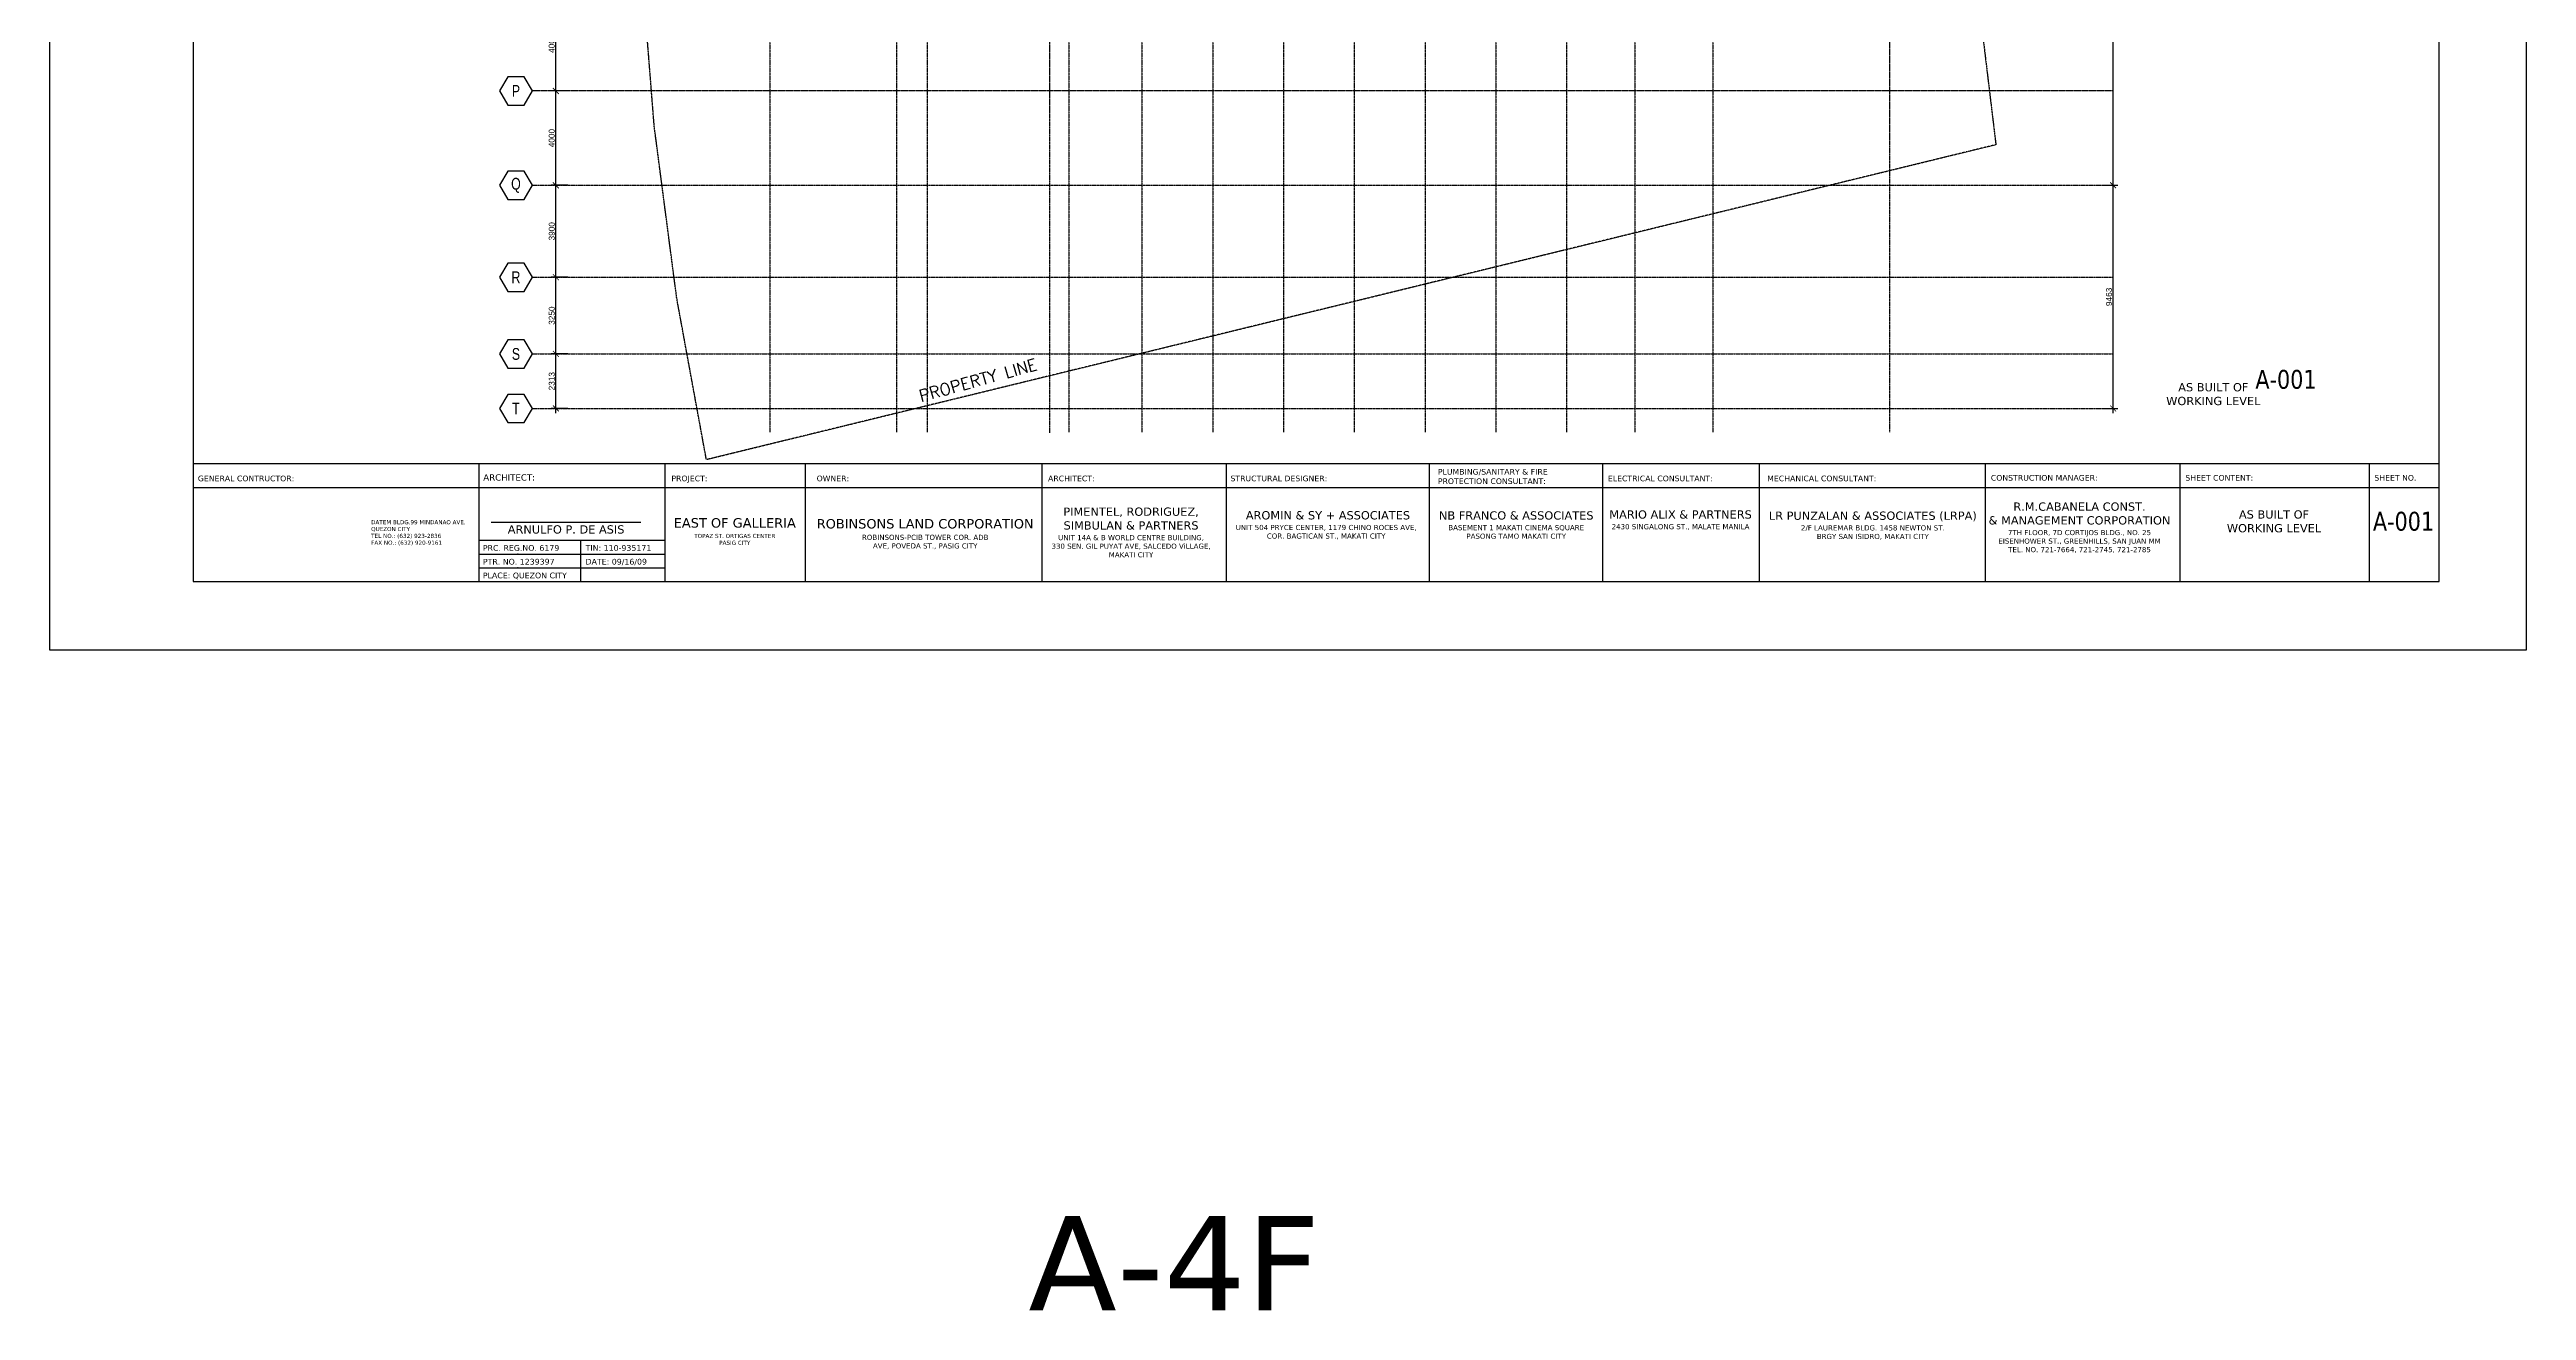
# Model space of a CAD drawing. Header units: inches. Extents: x -189245 to 740841, y -215444 to 469401.
# Drawn here: x -179245 to -74245, y -69386 to -15936 of the extents above; entities that cross this region are included whole.
import ezdxf
from ezdxf.enums import TextEntityAlignment as Align

# ---------------------------------------------------------------- set-up
doc = ezdxf.new("R2010")
doc.units = ezdxf.units.IN
doc.header["$LTSCALE"] = 10
doc.header["$MEASUREMENT"] = 0
doc.linetypes.add('GRID NORMAL$0$GRID BASEMENT$0$GRID GROUND$0$GRID$0$$0$PHANTOM', pattern=[2.5, 1.25, -0.25, 0.25, -0.25, 0.25, -0.25])
doc.linetypes.add('LEOJ', pattern=[0.3, 0.2, -0.1])
for name, color, linetype in [('3', 252, 'Continuous'), ('A-COLUMN', 6, 'Continuous'), ('a-dim', 8, 'Continuous'), ('A-GRID', 8, 'Continuous'), ('A-TEXT', 3, 'Continuous'), ('TSG- Beam @ 1', 4, 'LEOJ')]:
    doc.layers.add(name, color=color, linetype=linetype)
doc.layers.add('DEFPOINT', color=7, linetype='Continuous', plot=False)
doc.layers.add('DEFPOINT @ 1', color=7, linetype='Continuous', plot=False)
doc.styles.add('GRID NORMAL$0$GRID BASEMENT$0$GRID GROUND$0$GRID$0$Standard', font='ARIAL.TTF')
doc.styles.add('loudet_font200', font='romans.shx')
doc.styles.add('PRSP_Simplex', font='simplex.shx')
doc.dimstyles.new('GRID NORMAL$0$GRID BASEMENT$0$GRID GROUND$0$GRID$0$Standard', dxfattribs={"dimtxt": 250, "dimasz": 0.18, "dimexe": 0.18, "dimexo": 0.0625, "dimgap": 50, "dimtad": 1, "dimdec": 0, "dimzin": 0, "dimdsep": 46, "dimtxsty": 'GRID NORMAL$0$GRID BASEMENT$0$GRID GROUND$0$GRID$0$Standard', "dimcen": 0.09, "dimadec": 0, "dimazin": 0, "dimtfac": 1, "dimtdec": 0, "dimtofl": 0, "dimtmove": 0, "dimatfit": 3, "dimfxl": 1, "dimtolj": 1, "dimtzin": 0, "dimarcsym": 0})

# ---------------------------------------------------------------- blocks, each defined once
blk = doc.blocks.new('GRID NORMAL$0$GRID BASEMENT$0$GRID GROUND$0$GRID$0$_ARCHTICK')
at = {"color": 0, "linetype": 'ByBlock', "ltscale": 20, "const_width": 0.15}
blk.add_lwpolyline([(-0.5, -0.5), (0.5, 0.5)], dxfattribs=at)
blk = doc.blocks.new('*D471')
at = {"layer": 'a-dim', "color": 0, "lineweight": -2, "ltscale": 500}
for p, q in [((-99204, -270787), (-99904, -270787)), ((-99704, -274987), (-99704, -270587)), ((-99204, -274787), (-99904, -274787))]:
    blk.add_line(p, q, dxfattribs=at)
at = {"layer": 'Defpoints', "color": 0, "ltscale": 500}
for p in [(-99704, -270787), (-99204, -270787), (-99204, -274787)]:
    blk.add_point(p, dxfattribs=at)
at = {"layer": 'a-dim', "color": 0, "lineweight": -2, "ltscale": 500, "xscale": 250, "yscale": 250, "zscale": 250}
for p, rotation in [((-99704, -270787), 90), ((-99704, -274787), 270)]:
    blk.add_blockref('GRID NORMAL$0$GRID BASEMENT$0$GRID GROUND$0$GRID$0$_ARCHTICK', p, dxfattribs=dict(at, rotation=rotation))
at = {"layer": 'a-dim', "color": 3, "ltscale": 500, "insert": (-99881, -272787), "char_height": 250, "attachment_point": 5, "rotation": 90, "style": 'GRID NORMAL$0$GRID BASEMENT$0$GRID GROUND$0$GRID$0$Standard'}
blk.add_mtext('\\A1;4000', dxfattribs=at)
blk = doc.blocks.new('*D475')
at = {"layer": 'a-dim', "color": 0, "lineweight": -2, "ltscale": 500}
for p, q in [((-99204, -270787), (-99904, -270787)), ((-99704, -274987), (-99704, -270587)), ((-99204, -274787), (-99904, -274787))]:
    blk.add_line(p, q, dxfattribs=at)
at = {"layer": 'Defpoints', "color": 0, "ltscale": 500}
for p in [(-99704, -270787), (-99204, -270787), (-99204, -274787)]:
    blk.add_point(p, dxfattribs=at)
at = {"layer": 'a-dim', "color": 0, "lineweight": -2, "ltscale": 500, "xscale": 250, "yscale": 250, "zscale": 250}
for p, rotation in [((-99704, -270787), 90), ((-99704, -274787), 270)]:
    blk.add_blockref('GRID NORMAL$0$GRID BASEMENT$0$GRID GROUND$0$GRID$0$_ARCHTICK', p, dxfattribs=dict(at, rotation=rotation))
at = {"layer": 'a-dim', "color": 3, "ltscale": 500, "insert": (-99881, -272787), "char_height": 250, "attachment_point": 5, "rotation": 90, "style": 'GRID NORMAL$0$GRID BASEMENT$0$GRID GROUND$0$GRID$0$Standard'}
blk.add_mtext('\\A1;4000', dxfattribs=at)
blk = doc.blocks.new('GRID NORMAL$0$GRID BASEMENT$0$GRID GROUND$0$GRID$0$$0$GRID-H')
at = {"color": 3}
blk.add_lwpolyline([(-10.4, 6), (-13.9, 0), (-10.4, -6), (-3.5, -6), (0, 0), (-3.5, 6)], close=True, dxfattribs=at)
at = {"color": 6, "style": 'GRID NORMAL$0$GRID BASEMENT$0$GRID GROUND$0$GRID$0$Standard', "width": 0.75}
blk.add_attdef('H', text='', height=5, dxfattribs=at).set_placement((-6.9, 0), align=Align.MIDDLE)
blk = doc.blocks.new('*D476')
at = {"layer": 'a-dim', "color": 0, "lineweight": -2, "ltscale": 500}
for p, q in [((-99204, -274787), (-99904, -274787)), ((-99704, -278987), (-99704, -274587)), ((-99204, -278787), (-99904, -278787))]:
    blk.add_line(p, q, dxfattribs=at)
at = {"layer": 'Defpoints', "color": 0, "ltscale": 500}
for p in [(-99704, -274787), (-99204, -274787), (-99204, -278787)]:
    blk.add_point(p, dxfattribs=at)
at = {"layer": 'a-dim', "color": 0, "lineweight": -2, "ltscale": 500, "xscale": 250, "yscale": 250, "zscale": 250}
for p, rotation in [((-99704, -274787), 90), ((-99704, -278787), 270)]:
    blk.add_blockref('GRID NORMAL$0$GRID BASEMENT$0$GRID GROUND$0$GRID$0$_ARCHTICK', p, dxfattribs=dict(at, rotation=rotation))
at = {"layer": 'a-dim', "color": 3, "ltscale": 500, "insert": (-99881, -276787), "char_height": 250, "attachment_point": 5, "rotation": 90, "style": 'GRID NORMAL$0$GRID BASEMENT$0$GRID GROUND$0$GRID$0$Standard'}
blk.add_mtext('\\A1;4000', dxfattribs=at)
blk = doc.blocks.new('*D477')
at = {"layer": 'a-dim', "color": 0, "lineweight": -2, "ltscale": 500}
for p, q in [((-99201, -278787), (-99901, -278787)), ((-99701, -282887), (-99701, -278587)), ((-99201, -282687), (-99901, -282687))]:
    blk.add_line(p, q, dxfattribs=at)
at = {"layer": 'Defpoints', "color": 0, "ltscale": 500}
for p in [(-99701, -278787), (-99201, -278787), (-99201, -282687)]:
    blk.add_point(p, dxfattribs=at)
at = {"layer": 'a-dim', "color": 0, "lineweight": -2, "ltscale": 500, "xscale": 250, "yscale": 250, "zscale": 250}
for p, rotation in [((-99701, -278787), 90), ((-99701, -282687), 270)]:
    blk.add_blockref('GRID NORMAL$0$GRID BASEMENT$0$GRID GROUND$0$GRID$0$_ARCHTICK', p, dxfattribs=dict(at, rotation=rotation))
at = {"layer": 'a-dim', "color": 3, "ltscale": 500, "insert": (-99878, -280737), "char_height": 250, "attachment_point": 5, "rotation": 90, "style": 'GRID NORMAL$0$GRID BASEMENT$0$GRID GROUND$0$GRID$0$Standard'}
blk.add_mtext('\\A1;3900', dxfattribs=at)
blk = doc.blocks.new('*D478')
at = {"layer": 'a-dim', "color": 0, "lineweight": -2, "ltscale": 500}
for p, q in [((-99201, -282687), (-99901, -282687)), ((-99701, -286137), (-99701, -282487)), ((-99201, -285937), (-99901, -285937))]:
    blk.add_line(p, q, dxfattribs=at)
at = {"layer": 'Defpoints', "color": 0, "ltscale": 500}
for p in [(-99701, -282687), (-99201, -282687), (-99201, -285937)]:
    blk.add_point(p, dxfattribs=at)
at = {"layer": 'a-dim', "color": 0, "lineweight": -2, "ltscale": 500, "xscale": 250, "yscale": 250, "zscale": 250}
for p, rotation in [((-99701, -282687), 90), ((-99701, -285937), 270)]:
    blk.add_blockref('GRID NORMAL$0$GRID BASEMENT$0$GRID GROUND$0$GRID$0$_ARCHTICK', p, dxfattribs=dict(at, rotation=rotation))
at = {"layer": 'a-dim', "color": 3, "ltscale": 500, "insert": (-99878, -284312), "char_height": 250, "attachment_point": 5, "rotation": 90, "style": 'GRID NORMAL$0$GRID BASEMENT$0$GRID GROUND$0$GRID$0$Standard'}
blk.add_mtext('\\A1;3250', dxfattribs=at)
blk = doc.blocks.new('*D479')
at = {"layer": 'a-dim', "color": 0, "lineweight": -2, "ltscale": 500}
for p, q in [((-99201, -285937), (-99901, -285937)), ((-99701, -288449), (-99701, -285737)), ((-99201, -288249), (-99901, -288249))]:
    blk.add_line(p, q, dxfattribs=at)
at = {"layer": 'Defpoints', "color": 0, "ltscale": 500}
for p in [(-99701, -285937), (-99201, -285937), (-99201, -288249)]:
    blk.add_point(p, dxfattribs=at)
at = {"layer": 'a-dim', "color": 0, "lineweight": -2, "ltscale": 500, "xscale": 250, "yscale": 250, "zscale": 250}
for p, rotation in [((-99701, -285937), 90), ((-99701, -288249), 270)]:
    blk.add_blockref('GRID NORMAL$0$GRID BASEMENT$0$GRID GROUND$0$GRID$0$_ARCHTICK', p, dxfattribs=dict(at, rotation=rotation))
at = {"layer": 'a-dim', "color": 3, "ltscale": 500, "insert": (-99878, -287093), "char_height": 250, "attachment_point": 5, "rotation": 90, "style": 'GRID NORMAL$0$GRID BASEMENT$0$GRID GROUND$0$GRID$0$Standard'}
blk.add_mtext('\\A1;2313', dxfattribs=at)
blk = doc.blocks.new('*D482')
at = {"layer": 'a-dim', "color": 0, "lineweight": -2, "ltscale": 500}
for p, q in [((-34188, -278786), (-33488, -278786)), ((-33688, -288449), (-33688, -278586)), ((-34104, -288249), (-33488, -288249))]:
    blk.add_line(p, q, dxfattribs=at)
at = {"layer": 'Defpoints', "color": 0, "ltscale": 500}
for p in [(-34188, -278786), (-33688, -278786), (-34104, -288249)]:
    blk.add_point(p, dxfattribs=at)
at = {"layer": 'a-dim', "color": 0, "lineweight": -2, "ltscale": 500, "xscale": 250, "yscale": 250, "zscale": 250}
for p, rotation in [((-33688, -278786), 90), ((-33688, -288249), 270)]:
    blk.add_blockref('GRID NORMAL$0$GRID BASEMENT$0$GRID GROUND$0$GRID$0$_ARCHTICK', p, dxfattribs=dict(at, rotation=rotation))
at = {"layer": 'a-dim', "color": 3, "ltscale": 500, "insert": (-33866, -283518), "char_height": 250, "attachment_point": 5, "rotation": 90, "style": 'GRID NORMAL$0$GRID BASEMENT$0$GRID GROUND$0$GRID$0$Standard'}
blk.add_mtext('\\A1;9463', dxfattribs=at)
blk = doc.blocks.new('*D484')
at = {"layer": 'a-dim', "color": 0, "lineweight": -2, "ltscale": 500}
for p, q in [((-34188, -255036), (-33488, -255036)), ((-33688, -278986), (-33688, -254836)), ((-34188, -278786), (-33488, -278786))]:
    blk.add_line(p, q, dxfattribs=at)
at = {"layer": 'Defpoints', "color": 0, "ltscale": 500}
for p in [(-34188, -255036), (-33688, -255036), (-34188, -278786)]:
    blk.add_point(p, dxfattribs=at)
at = {"layer": 'a-dim', "color": 0, "lineweight": -2, "ltscale": 500, "xscale": 250, "yscale": 250, "zscale": 250}
for p, rotation in [((-33688, -255036), 90), ((-33688, -278786), 270)]:
    blk.add_blockref('GRID NORMAL$0$GRID BASEMENT$0$GRID GROUND$0$GRID$0$_ARCHTICK', p, dxfattribs=dict(at, rotation=rotation))
at = {"layer": 'a-dim', "color": 3, "ltscale": 500, "insert": (-33866, -266911), "char_height": 250, "attachment_point": 5, "rotation": 90, "style": 'GRID NORMAL$0$GRID BASEMENT$0$GRID GROUND$0$GRID$0$Standard'}
blk.add_mtext('\\A1;23750', dxfattribs=at)
blk = doc.blocks.new('grid')
at = {"layer": 'A-GRID', "linetype": 'GRID NORMAL$0$GRID BASEMENT$0$GRID GROUND$0$GRID$0$$0$PHANTOM'}
for p, q in [((-90633.8, -228688.5), (-90633.8, -289256.3)), ((-85258.8, -228688.5), (-85258.8, -289256.3)), ((-83958.8, -228688.5), (-83958.8, -289256.3)), ((-77958.8, -228688.5), (-77958.8, -289256.3)), ((-74858.8, -228688.5), (-74858.8, -289256.3)), ((-71858.8, -228688.5), (-71858.8, -289256.3)), ((-68858.8, -228688.5), (-68858.8, -289256.3)), ((-65858.8, -228688.5), (-65858.8, -289256.3)), ((-62858.8, -228688.5), (-62858.8, -289256.3)), ((-59858.8, -228688.5), (-59858.8, -289256.3)), ((-56858.8, -228688.5), (-56858.8, -289256.3)), ((-53958.8, -228688.5), (-53958.8, -289256.3)), ((-50658.8, -228688.5), (-50658.8, -289256.3)), ((-43158.8, -289256.3), (-43158.8, -228688.5)), ((-78783.8, -230188.4), (-78783.8, -289282.1)), ((-33688.1, -274776.9), (-100703.6, -274786.6))]:
    blk.add_line(p, q, dxfattribs=at)
for points in [[(-100703.5, -278787), (-33688.1, -278784.6)], [(-100703.6, -282686.6), (-33688.1, -282686.6)], [(-100703.6, -285936.6), (-33688.1, -285936.6)], [(-100703.6, -288249.1), (-33688.1, -288249.1)]]:
    blk.add_lwpolyline(points, dxfattribs=at)
at = {"layer": 'A-GRID'}
ref = blk.add_blockref('GRID NORMAL$0$GRID BASEMENT$0$GRID GROUND$0$GRID$0$$0$GRID-H', (-102089.2, -274786.6), dxfattribs=dict(at, xscale=100, yscale=100, zscale=100, rotation=180))
ref.add_attrib('H', 'P', dxfattribs={"layer": '0', "color": 6, "height": 500, "style": 'GRID NORMAL$0$GRID BASEMENT$0$GRID GROUND$0$GRID$0$Standard', "width": 0.75}).set_placement((-101396.4, -274786.6), align=Align.MIDDLE)
ref = blk.add_blockref('GRID NORMAL$0$GRID BASEMENT$0$GRID GROUND$0$GRID$0$$0$GRID-H', (-102089.2, -278787), dxfattribs=dict(at, xscale=100, yscale=100, zscale=100, rotation=180))
ref.add_attrib('H', 'Q', dxfattribs={"layer": '0', "color": 6, "height": 500, "style": 'GRID NORMAL$0$GRID BASEMENT$0$GRID GROUND$0$GRID$0$Standard', "width": 0.75}).set_placement((-101396.4, -278787), align=Align.MIDDLE)
ref = blk.add_blockref('GRID NORMAL$0$GRID BASEMENT$0$GRID GROUND$0$GRID$0$$0$GRID-H', (-102089.2, -282686.6), dxfattribs=dict(at, xscale=100, yscale=100, zscale=100, rotation=180))
ref.add_attrib('H', 'R', dxfattribs={"layer": '0', "color": 6, "height": 500, "style": 'GRID NORMAL$0$GRID BASEMENT$0$GRID GROUND$0$GRID$0$Standard', "width": 0.75}).set_placement((-101396.4, -282686.6), align=Align.MIDDLE)
ref = blk.add_blockref('GRID NORMAL$0$GRID BASEMENT$0$GRID GROUND$0$GRID$0$$0$GRID-H', (-102089.2, -285936.6), dxfattribs=dict(at, xscale=100, yscale=100, zscale=100, rotation=180))
ref.add_attrib('H', 'S', dxfattribs={"layer": '0', "color": 6, "height": 500, "style": 'GRID NORMAL$0$GRID BASEMENT$0$GRID GROUND$0$GRID$0$Standard', "width": 0.75}).set_placement((-101396.4, -285936.6), align=Align.MIDDLE)
ref = blk.add_blockref('GRID NORMAL$0$GRID BASEMENT$0$GRID GROUND$0$GRID$0$$0$GRID-H', (-102089.2, -288249.1), dxfattribs=dict(at, xscale=100, yscale=100, zscale=100, rotation=180))
ref.add_attrib('H', 'T', dxfattribs={"layer": '0', "color": 6, "height": 500, "style": 'GRID NORMAL$0$GRID BASEMENT$0$GRID GROUND$0$GRID$0$Standard', "width": 0.75}).set_placement((-101396.4, -288249.1), align=Align.MIDDLE)
at = {"layer": 'a-dim', "ltscale": 500}
for base, p1, p2, picture, middle in [((-33688.1, -255035.6), (-34188.1, -278786), (-34188.1, -255035.6), '*D484', (-33865.8, -266910.8)), ((-99703.6, -270786.6), (-99204, -274786.9), (-99203.6, -270786.6), '*D471', (-99881.2, -272786.8)), ((-99703.6, -270786.6), (-99204, -274786.9), (-99203.6, -270786.6), '*D475', (-99881.2, -272786.8)), ((-99703.6, -274786.6), (-99204, -278786.9), (-99203.6, -274786.6), '*D476', (-99881.2, -276786.8)), ((-99700.6, -278787), (-99201, -282686.6), (-99200.6, -278787), '*D477', (-99878.3, -280736.8)), ((-33688.1, -278786), (-34104.4, -288249.1), (-34188.1, -278786), '*D482', (-33865.9, -283517.6)), ((-99700.6, -282686.6), (-99201, -285936.6), (-99200.6, -282686.6), '*D478', (-99878.3, -284311.6)), ((-99700.6145, -285936.6126), (-99201.0026, -288249.1481), (-99200.6145, -285936.6126), '*D479', (-99878.343, -287092.8804))]:
    dim = blk.add_linear_dim(base=base, p1=p1, p2=p2, angle=270, dimstyle='GRID NORMAL$0$GRID BASEMENT$0$GRID GROUND$0$GRID$0$Standard', override={"dimasz": 250, "dimexe": 200, "dimblk1": 'GRID NORMAL$0$GRID BASEMENT$0$GRID GROUND$0$GRID$0$_ARCHTICK', "dimblk2": 'GRID NORMAL$0$GRID BASEMENT$0$GRID GROUND$0$GRID$0$_ARCHTICK', "dimsah": 1, "dimdle": 200, "dimclrt": 3}, dxfattribs=at)
    dim.commit()
    dim.dimension.update_dxf_attribs({"geometry": picture, "text_midpoint": middle})

msp = doc.modelspace()

# ---------------------------------------------------------------- linework, layer by layer
at = {"layer": '3', "color": 3, "linetype": 'GRID NORMAL$0$GRID BASEMENT$0$GRID GROUND$0$GRID$0$$0$PHANTOM', "flags": 128}
msp.add_lwpolyline([(-97628.64781, 8880.4304), (-98092.63063, 202.82589), (-97710.97178, -11901.15843), (-96735.7572, -19972.45675), (-151399.54194, -33320.99743), (-152656.67603, -26475.47233), (-153611.74904, -19177.70311), (-154192.1149, -11840.62089), (-154395.69803, -4503.44474), (-154219.51338, 2824.43756), (-153664.92755, 10153.48487), (-152737.27581, 17434.62917), (-151503.49476, 24284.40174), (-97609.69343, 8887.62681)], dxfattribs=at)
at = {"layer": 'DEFPOINT', "color": 5}
msp.add_line((-173152.06827, -33486.76057), (-77952.06827, -33486.76057), dxfattribs=at)
at = {"layer": 'DEFPOINT'}
for p, q in [((-161038.34007, -38486.76057), (-161038.34007, -33486.76057)), ((-147196.76437, -38486.76057), (-147196.76437, -33486.76057)), ((-137160.59573, -38486.76057), (-137160.59573, -33486.76057)), ((-129356.5935, -38486.76057), (-129356.5935, -33486.76057)), ((-120743.64709, -38486.76057), (-120743.64709, -33486.76057)), ((-113394.61072, -38486.76057), (-113394.61072, -33486.76057)), ((-106758.32149, -38486.76057), (-106758.32149, -33486.76057)), ((-97172.13317, -38486.76057), (-97172.13317, -33486.76057)), ((-88927.37426, -38486.76057), (-88927.37426, -33486.76057)), ((-80902.60553, -38486.76057), (-80902.60553, -33486.76057)), ((-173152.06827, -34495.29281), (-77952.06827, -34495.29281)), ((-161038.34007, -36739.99023), (-153161.92265, -36739.99023)), ((-156740.24959, -36739.99023), (-156740.24959, -38486.76057)), ((-161038.34007, -37322.24701), (-153161.92265, -37322.24701)), ((-161038.34007, -37904.50379), (-153161.92265, -37904.50379))]:
    msp.add_line(p, q, dxfattribs=at)
at = {"layer": 'DEFPOINT', "linetype": 'Continuous'}
for p, q in [((-153160.90222, -33486.76057), (-153160.90222, -38486.76057)), ((-160521.49377, -35975.39905), (-154177.24399, -35975.39905))]:
    msp.add_line(p, q, dxfattribs=at)
at = {"layer": 'DEFPOINT', "color": 2}
msp.add_lwpolyline([(-179245.06827, -41386.76057), (-74245.06827, -41386.76057), (-74245.06827, 32863.23943), (-179245.06827, 32863.23943)], close=True, dxfattribs=at)
at = {"layer": 'DEFPOINT', "color": 5}
msp.add_lwpolyline([(-173152.06827, -38486.76057), (-77952.06827, -38486.76057), (-77952.06827, 29963.23943), (-173152.06827, 29963.23943)], close=True, dxfattribs=at)
at = {"layer": 'DEFPOINT', "linetype": 'Continuous'}
for p in [(-159390.85833, -37322.24701), (-159390.85833, -37904.50379)]:
    msp.add_point(p, dxfattribs=at)

# ---------------------------------------------------------------- block references
at = {"layer": 'A-COLUMN', "color": 254}
msp.add_blockref('grid', (-58077.17603, 257097.21998), dxfattribs=at)

# ---------------------------------------------------------------- texts
at = {"layer": 'A-TEXT', "linetype": 'Continuous', "style": 'PRSP_Simplex'}
msp.add_text('PROPERTY LINE', height=500, rotation=15.457232193, dxfattribs=at).set_placement((-139885.67548, -29944.56886), align=Align.MIDDLE)
at = {"layer": 'DEFPOINT', "linetype": 'Continuous', "attachment_point": 1, "style": 'loudet_font200'}
for s, insert, char_height, width in [('{\\fVerdana|b0|i0|c0|p34;GENERAL CONTRUCTOR:}', (-172957.49539, -33996.36002), 239.5008, 4543.466049), ('{\\fVerdana|b0|i0|c0|p34;ARCHITECT:}', (-160858.59027, -33940.92304), 266.112, 7504.9885618), ('{\\fVerdana|b0|i0|c0|p34;PROJECT:}', (-152884.48751, -33996.36002), 239.5008, 3054.6580909), ('{\\fVerdana|b0|i0|c0|p34;OWNER:}', (-146726.17601, -33996.36002), 239.5008, 3054.6580909), ('{\\fVerdana|b0|i0|c0|p34;ARCHITECT:}', (-136917.60257, -33996.36002), 239.5008, 4464.9539396), ('{\\fVerdana|b0|i0|c0|p34;STRUCTURAL DESIGNER:}', (-129184.26919, -33996.36002), 239.5008, 4464.9539396), ('{\\fVerdana|b0|i0|c0|p34;PLUMBING/SANITARY & FIRE PROTECTION CONSULTANT:}', (-120392.6095, -33714.47043), 239.5008, 6754.4897056), ('{\\fVerdana|b0|i0|c0|p34;ELECTRICAL CONSULTANT:}', (-113184.73559, -33996.36002), 239.5008, 6754.4897056), ('{\\fVerdana|b0|i0|c0|p34;MECHANICAL CONSULTANT:}', (-106430.55474, -33996.36002), 239.5008, 6754.4897056), ('{\\fVerdana|b0|i0|c0|p34;CONSTRUCTION MANAGER:}', (-96950.91635, -33969.6414), 239.5008, 6754.4897056), ('{\\fVerdana|b0|i0|c0|p34;SHEET CONTENT:}', (-88706.15744, -33969.6414), 239.5008, 6754.4897056), ('{\\fVerdana|b0|i0|c0|p34;SHEET NO.}', (-80693.27044, -33969.6414), 239.5008, 6754.4897056), ('{\\fVerdana|b0|i0|c0|p34;\\P\\H0.66667x;DATEM BLDG.99 MINDANAO AVE. QUEZON CITY\\PTEL NO.: (632) 923-2836\\PFAX NO.: (632) 920-9161}', (-165612.25979, -35449.22025), 261.0175128, 4684.0400502), ('{\\fVerdana|b0|i0|c0|p34;ARNULFO P. DE ASIS}', (-159821.44397, -36102.68926), 350, 6822.7168743), ('{\\fVerdana|b0|i0|c0|p34;PRC. REG.NO. 6179 }', (-160876.67788, -36942.75235), 241.92, 6822.7168743), ('{\\fVerdana|b0|i0|c0|p34;PTR. NO. 1239397}', (-160876.67788, -37525.00913), 241.92, 6822.7168743), ('{\\fVerdana|b0|i0|c0|p34;TIN: 110-935171}', (-156522.15782, -36942.75235), 241.92, 6822.7168743), ('{\\fVerdana|b0|i0|c0|p34;DATE: 09/16/09}', (-156522.15782, -37525.00913), 241.92, 6822.7168743), ('{\\fVerdana|b0|i0|c0|p34;PLACE: QUEZON CITY}', (-160876.67788, -38107.26592), 241.92, 6822.7168743)]:
    msp.add_mtext(s, dxfattribs=dict(at, insert=insert, char_height=char_height, width=width))
at = {"layer": 'DEFPOINT @ 1', "linetype": 'Continuous', "attachment_point": 5, "style": 'loudet_font200'}
for s, insert, char_height in [('{\\fVerdana|b0|i0|c0|p34;AS BUILT OF\\PWORKING LEVEL}', (-87519.32606, -30545.16917), 350), ('{\\fVerdana|b0|i0|c0|p34;\\W0.8;A-001}', (-84440.55481, -29922.90799), 800), ('{\\fVerdana|b0|i0|c0|p34;\\H0.90021x;PIMENTEL, RODRIGUEZ,\\PSIMBULAN & PARTNERS\\H1.1108x;\\P\\H0.56x;UNIT 14A & B WORLD CENTRE BUILDING,\\P330 SEN. GIL PUYAT AVE, SALCEDO ViLLAGE, \\PMAKATI CITY}', (-133398.74879, -36407.13993), 388.8), ('{\\fVerdana|b0|i0|c0|p34;\\H0.90021x; AROMIN & SY + ASSOCIATES\\H1.1109x;\\P\\H0.56x;UNIT 504 PRYCE CENTER, 1179 CHINO ROCES AVE,\\PCOR. BAGTICAN ST., MAKATI CITY}', (-125127.83375, -36102.88047), 388.8), ('{\\fVerdana|b0|i0|c0|p34;\\H0.90021x;NB FRANCO & ASSOCIATES\\H1.1109x;\\P\\H0.56x;BASEMENT 1 MAKATI CINEMA SQUARE\\PPASONG TAMO MAKATI CITY}', (-117070.92442, -36094.19534), 388.8), ('{\\fVerdana|b0|i0|c0|p34;\\H0.90021x;MARIO ALIX & PARTNERS\\H1.1109x;\\P\\H0.56x;2430 SINGALONG ST., MALATE MANILA}', (-110104.61426, -35887.4247), 388.8), ('{\\fVerdana|b0|i0|c0|p34;\\H0.90021x;LR PUNZALAN & ASSOCIATES (LRPA)\\H1.1109x;\\P\\H0.56x;2/F LAUREMAR BLDG. 1458 NEWTON ST.\\PBRGY SAN ISIDRO, MAKATI CITY}', (-101953.08471, -36120.42425), 388.8), ('{\\fVerdana|b0|i0|c0|p34;R.M.CABANELA CONST. \\P& MANAGEMENT CORPORATION\\P\\H0.62x;7TH FLOOR, 7D CORTIJOS BLDG., NO. 25\\PEISENHOWER ST., GREENHILLS, SAN JUAN MM\\PTEL. NO. 721-7664, 721-2745, 721-2785 }', (-93191.80947, -36206.38211), 350), ('{\\fVerdana|b0|i0|c0|p34;AS BUILT OF\\PWORKING LEVEL}', (-84947.05056, -35938.09286), 350), ('{\\fVerdana|b0|i0|c0|p34;\\W0.8;A-001}', (-79457.57649, -35938.09286), 800), ('{\\fVerdana|b0|i0|c0|p34;\\H1.286x;EAST OF GALLERIA\\H0.77759x;\\P\\H0.56x;TOPAZ ST. ORTIGAS CENTER\\PPASIG CITY}', (-150197.83667, -36367.69258), 311.04), ('{\\fVerdana|b0|i0|c0|p34;\\H1.0262x;ROBINSONS LAND CORPORATION\\H0.97448x;\\P\\H0.56x;ROBINSONS-PCIB TOWER COR. ADB\\PAVE, POVEDA ST., PASIG CITY}', (-142125.01912, -36479.06814), 388.8)]:
    msp.add_mtext(s, dxfattribs=dict(at, insert=insert, char_height=char_height))
at = {"layer": 'TSG- Beam @ 1', "linetype": 'Continuous', "insert": (-131563.76775, -67386.31025), "char_height": 4000, "attachment_point": 5, "style": 'loudet_font200'}
msp.add_mtext('{\\fVerdana|b0|i0|c0|p34;A-4F}', dxfattribs=at)

doc.saveas('drawing.dxf')
